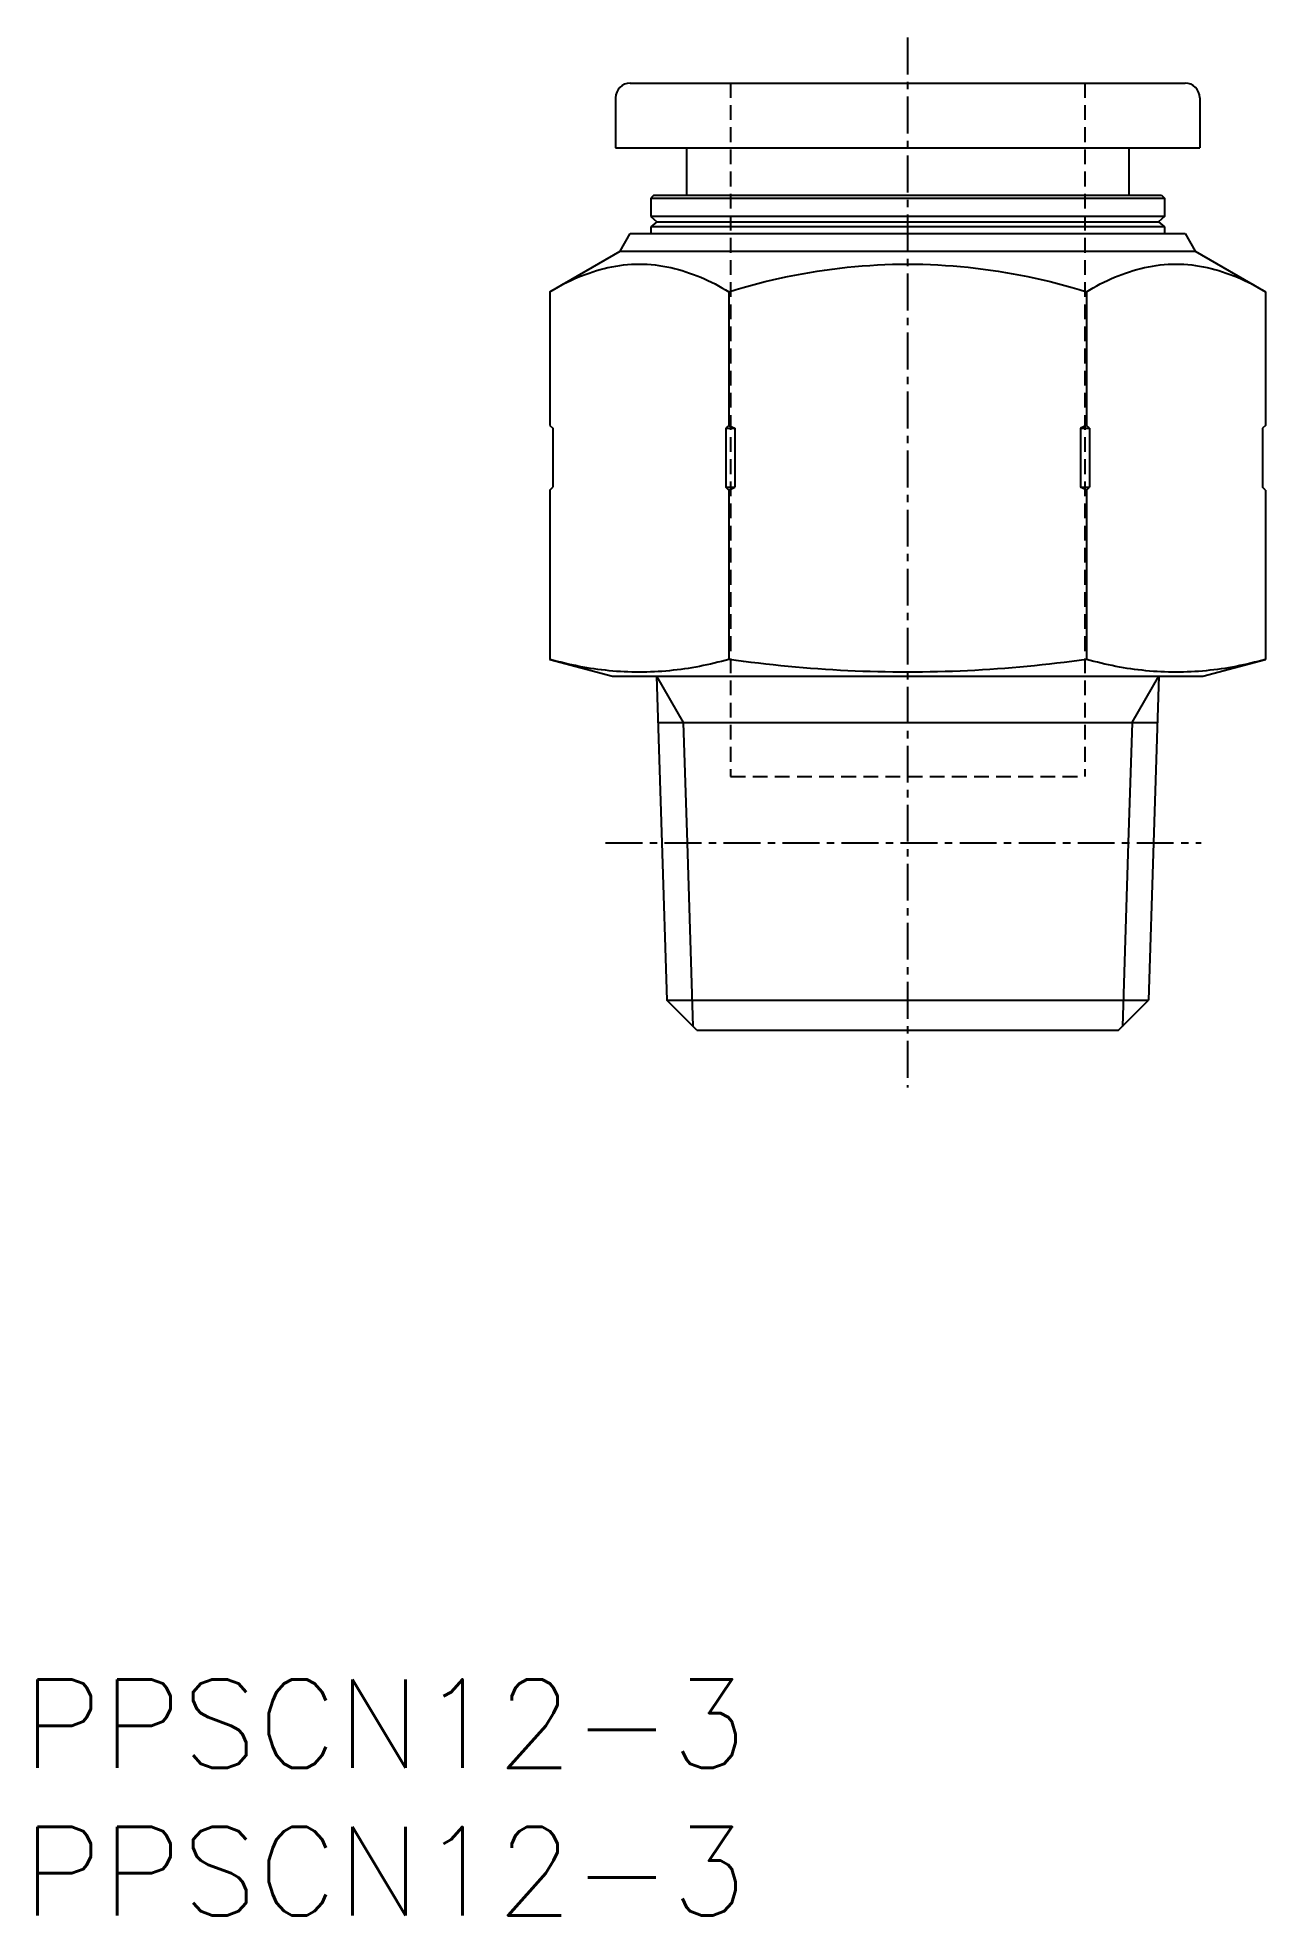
# Model space of a CAD drawing. Extents: x 0.5 to 42.1, y 0 to 63.6.
import ezdxf

# ---------------------------------------------------------------- set-up
doc = ezdxf.new("R2010")
doc.units = 0
doc.linetypes.add('CENTER', pattern=[2, 1.25, -0.25, 0.25, -0.25])
doc.linetypes.add('DASHED', pattern=[0.75, 0.5, -0.25])
doc.layers.get('0').update_dxf_attribs({"linetype": 'CONTINUOUS'})
doc.layers.add('CENTER', color=1, linetype='CENTER')
doc.styles.get("Standard").update_dxf_attribs({"font": 'txt.shx'})

# ---------------------------------------------------------------- blocks, each defined once
blk = doc.blocks.new('*U5')
at = {"color": 7, "linetype": 'CONTINUOUS'}
blk.add_text('PPSCN12-3', height=3, dxfattribs=at).set_placement((0, 0))
blk = doc.blocks.new('*U6')
at = {"color": 7, "linetype": 'CONTINUOUS'}
blk.add_text('PPSCN12-3', height=3, dxfattribs=at).set_placement((0, 5))

msp = doc.modelspace()

# ---------------------------------------------------------------- linework, layer by layer
at = {"color": 7, "linetype": 'CONTINUOUS'}
for p, q in [((20.6, 62.1), (39.4, 62.1)), ((20.1, 61.6), (20.1, 59.9)), ((39.9, 61.6), (39.9, 59.9)), ((20.1, 59.9), (39.9, 59.9)), ((22.5, 59.9), (22.5, 58.3)), ((37.5, 59.9), (37.5, 58.3)), ((21.4, 58.3), (21.3, 58.2)), ((21.3, 58.2), (21.3, 57.575)), ((21.3, 58.2), (38.7, 58.2)), ((21.4, 58.3), (38.6, 58.3)), ((38.6, 58.3), (38.7, 58.2)), ((38.7, 58.2), (38.7, 57.575)), ((21.3, 57.575), (21.5, 57.4)), ((38.7, 57.575), (21.3, 57.575)), ((21.5, 57.4), (21.3, 57.225)), ((21.5, 57.4), (38.5, 57.4)), ((38.7, 57.575), (38.5, 57.4)), ((38.5, 57.4), (38.7, 57.225)), ((20.254, 56.4), (20.6, 57)), ((20.6, 57), (39.4, 57)), ((21.3, 57.225), (21.3, 57)), ((38.7, 57.225), (21.3, 57.225)), ((38.7, 57.225), (38.7, 57)), ((39.4, 57), (39.746, 56.4)), ((17.876, 55.027), (20.254, 56.4)), ((20.254, 56.4), (39.746, 56.4)), ((39.746, 56.4), (42.124, 55.027)), ((17.876, 55.027), (17.876, 50.5)), ((23.938, 55.027), (23.938, 50.5)), ((36.062, 55.027), (36.062, 50.5)), ((42.124, 55.027), (42.124, 50.5)), ((17.876, 50.5), (17.976, 50.4)), ((17.976, 50.4), (17.976, 48.4)), ((23.938, 50.5), (23.838, 50.4)), ((23.838, 50.4), (24.138, 50.4)), ((23.838, 50.4), (23.838, 48.4)), ((23.938, 50.5), (24.138, 50.4)), ((24.138, 50.4), (24.138, 48.4)), ((36.062, 50.5), (35.862, 50.4)), ((35.862, 50.4), (36.162, 50.4)), ((35.862, 50.4), (35.862, 48.4)), ((36.162, 50.4), (36.062, 50.5)), ((36.162, 50.4), (36.162, 48.4)), ((42.124, 50.5), (42.024, 50.4)), ((42.024, 50.4), (42.024, 48.4)), ((17.876, 48.3), (17.976, 48.4)), ((23.938, 48.3), (23.838, 48.4)), ((23.838, 48.4), (24.138, 48.4)), ((23.938, 48.3), (24.138, 48.4)), ((36.062, 48.3), (35.862, 48.4)), ((35.862, 48.4), (36.162, 48.4)), ((36.062, 48.3), (36.162, 48.4)), ((42.124, 48.3), (42.024, 48.4)), ((17.876, 48.3), (17.876, 42.569)), ((23.938, 48.3), (23.938, 42.569)), ((36.062, 48.3), (36.062, 42.569)), ((42.124, 48.3), (42.124, 42.569)), ((17.876, 42.569), (20, 42)), ((40, 42), (42.124, 42.569)), ((20, 42), (40, 42)), ((21.492, 42), (22.397, 40.433)), ((21.492, 42), (21.669, 36.35)), ((37.603, 40.433), (38.508, 42)), ((38.508, 42), (38.331, 36.35)), ((21.541, 40.433), (38.459, 40.433)), ((22.397, 40.433), (22.525, 36.35)), ((37.603, 40.433), (37.475, 36.35)), ((21.669, 36.35), (21.836, 31.014)), ((22.525, 36.35), (22.719, 30.131)), ((37.475, 36.35), (37.281, 30.131)), ((38.331, 36.35), (38.164, 31.014)), ((21.836, 31.014), (38.164, 31.014)), ((22.85, 30), (21.836, 31.014)), ((37.15, 30), (38.164, 31.014)), ((22.85, 30), (37.15, 30))]:
    msp.add_line(p, q, dxfattribs=at)
at = {"color": 3, "linetype": 'DASHED'}
for p, q in [((24, 62.1), (24, 38.6)), ((36, 62.1), (36, 38.6)), ((24, 38.6), (36, 38.6))]:
    msp.add_line(p, q, dxfattribs=at)
at = {"color": 7, "linetype": 'CONTINUOUS'}
for points in [[(17.876, 55.027, -0.083553), (19.845, 55.845, -0.112985), (21.969, 55.845, -0.083552), (23.938, 55.027)], [(23.938, 55.027, -0.048743), (27.951, 55.856, -0.053025), (32.049, 55.856, -0.048747), (36.062, 55.027)], [(36.062, 55.027, -0.083553), (38.031, 55.845, -0.112986), (40.155, 55.845, -0.083552), (42.124, 55.027)], [(23.938, 42.569, -0.045589), (21.929, 42.184, -0.049064), (19.883, 42.184, -0.045571), (17.876, 42.569)], [(36.062, 42.569, -0.023632), (32.028, 42.183, -0.024096), (27.972, 42.183, -0.023635), (23.938, 42.569)], [(42.124, 42.569, -0.045589), (40.116, 42.184, -0.049064), (38.07, 42.184, -0.045572), (36.062, 42.569)]]:
    msp.add_lwpolyline(points, format="xyb", dxfattribs=at)
for centre, start, end in [((20.6, 61.6), 90, 180), ((39.4, 61.6), 0, 90)]:
    msp.add_arc(centre, 0.5, start, end, dxfattribs=at)
at = {"layer": 'CENTER', "color": 1, "linetype": 'CENTER'}
for p, q in [((30, 63.642), (30, 28.062)), ((19.763, 36.35), (39.946, 36.35))]:
    msp.add_line(p, q, dxfattribs=at)

# ---------------------------------------------------------------- block references
at = {"color": 7, "linetype": 'CONTINUOUS'}
for name in ['*U6', '*U5']:
    msp.add_blockref(name, (0, 0), dxfattribs=at)

doc.saveas('drawing.dxf')
